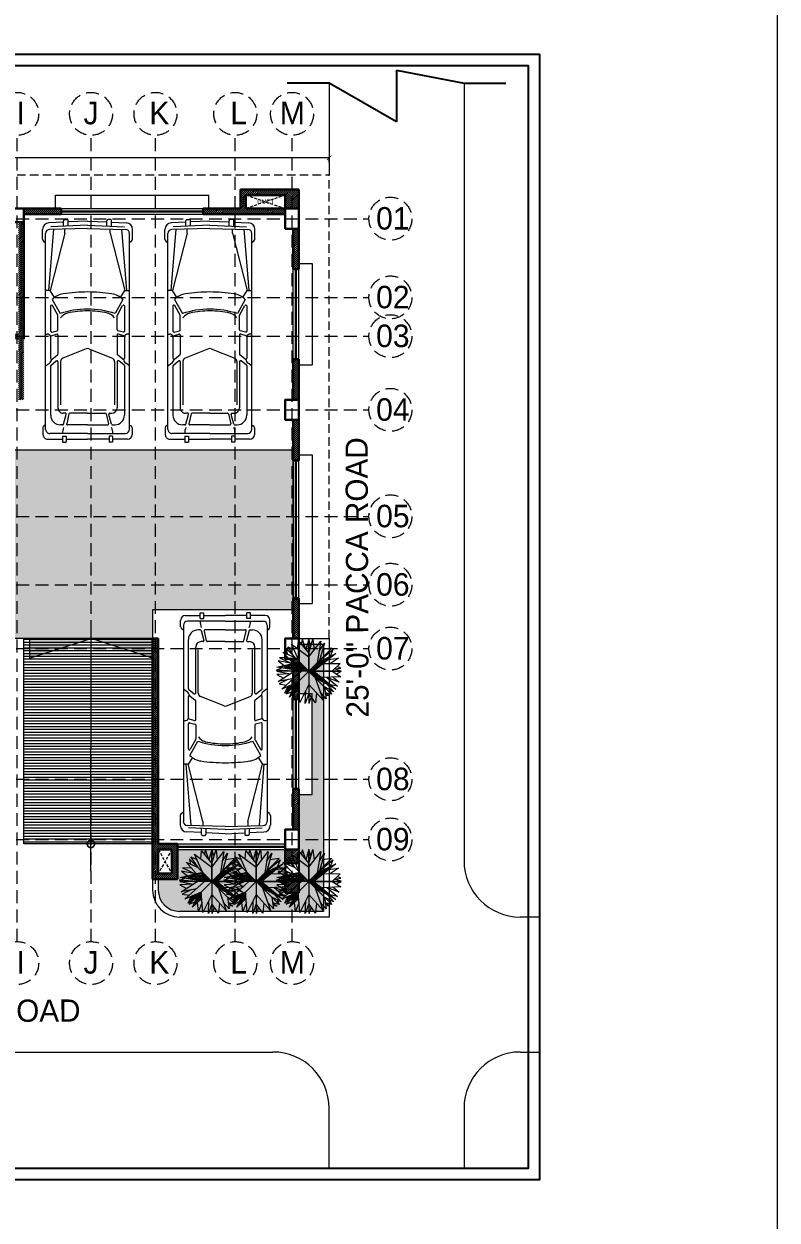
# Model space of a CAD drawing. Header units: inches. Extents: x 23587 to 406221, y -226199 to -75910.
# Drawn here: x 390651 to 391322, y -213408 to -212345 of the extents above; entities that cross this region are included whole.
import ezdxf

# ---------------------------------------------------------------- set-up
doc = ezdxf.new("R2010")
doc.units = ezdxf.units.IN
doc.header["$LTSCALE"] = 25.4
doc.header["$MEASUREMENT"] = 0
doc.header["$PDMODE"] = 34
doc.linetypes.add('DASHED', pattern=[0.75, 0.5, -0.25])
for name, color, linetype, lineweight in [('COLOUM', 1, 'Continuous', 40), ('Fresh air fan', 250, 'Continuous', 0), ('sill', 252, 'Continuous', 13), ('Text.', 7, 'Continuous', 13), ('wall', 7, 'Continuous', 30)]:
    doc.layers.add(name, color=color, linetype=linetype, lineweight=lineweight)
doc.styles.add('2', font='ARIALN.TTF')
doc.styles.add('ATTR', font='romans.shx', dxfattribs={"width": 0.8, "height": 0.7})
doc.styles.add('style3', font='TCCM____.TTF')
doc.styles.add('Swis 721 LrCn BT', font='swisscl.ttf')
doc.dimstyles.new('WORKING DIM_01', dxfattribs={"dimtxt": 7, "dimasz": 4, "dimexe": 0.03, "dimexo": 0.0125, "dimgap": 0.0125, "dimtad": 0, "dimdec": 0, "dimzin": 0, "dimdsep": 46, "dimlunit": 4, "dimtxsty": 'Swis 721 LrCn BT', "dimblk": 'ARCHTICK', "dimcen": 0.135, "dimdle": 0.03, "dimclrd": 256, "dimclre": 256, "dimclrt": 256, "dimadec": 0, "dimazin": 0, "dimtfac": 1, "dimtdec": 0, "dimtofl": 0, "dimtmove": 2, "dimatfit": 3, "dimldrblk": 'ARCHTICK', "dimfxl": 0, "dimtolj": 1, "dimtzin": 0, "dimlwd": -1, "dimlwe": -1, "dimarcsym": 0})
pattern_1 = [(45, (384971.2853, -207344.2327), (-0.88388348, 0.88388348), [])]

# ---------------------------------------------------------------- blocks, each defined once
blk = doc.blocks.new('_ArchTick')
at = {"color": 0, "linetype": 'ByBlock', "const_width": 0.15}
blk.add_lwpolyline([(-0.5, -0.5), (0.5, 0.5)], dxfattribs=at)
blk = doc.blocks.new('*D68')
at = {"layer": 'Defpoints', "color": 0, "lineweight": 13, "ltscale": 0.09, "transparency": 16777216}
for p in [(390923, -212463.6), (390131, -212478.7), (390923, -212478.7)]:
    blk.add_point(p, dxfattribs=at)
at = {"layer": 'Fresh air fan', "linetype": 'Continuous', "ltscale": 0.09, "transparency": 16777216}
for p, q in [((390130.9, -212463.6), (390519.1, -212463.6)), ((390131, -212467.6), (390131, -212463.6)), ((390923, -212463.6), (390534.8, -212463.6)), ((390923, -212467.6), (390923, -212463.6))]:
    blk.add_line(p, q, dxfattribs=at)
at = {"layer": 'Fresh air fan', "ltscale": 0.09, "transparency": 16777216, "xscale": 4, "yscale": 4, "zscale": 4, "rotation": 180}
blk.add_blockref('_ArchTick', (390131, -212463.6), dxfattribs=at)
at = {"layer": 'Fresh air fan', "ltscale": 0.09, "transparency": 16777216, "xscale": 4, "yscale": 4, "zscale": 4}
blk.add_blockref('_ArchTick', (390923, -212463.6), dxfattribs=at)
at = {"layer": 'Fresh air fan', "lineweight": 9, "ltscale": 0.09, "transparency": 16777216, "insert": (390527, -212463.6), "char_height": 12, "attachment_point": 5, "style": 'Swis 721 LrCn BT'}
blk.add_mtext("\\A1;66'", dxfattribs=at)
blk = doc.blocks.new('ghdfghdfg')
at = {"color": 251, "linetype": 'Continuous', "lineweight": 5, "true_color": 0x636466}
for p, q in [((618.4, -8147), (612.3, -8147)), ((786.2, -8146.6), (794.8, -8146.6)), ((608.2, -8151.1), (608.2, -8164.4)), ((613.4, -8186.7), (613.4, -8153)), ((617, -8149.4), (791.3, -8149.4)), ((621.2, -8149.4), (620.3, -8148)), ((673.5, -8153.8), (629.7, -8153.8)), ((673.6, -8149.4), (675.8, -8152.7)), ((674.1, -8154.2), (677.9, -8158.9)), ((679.6, -8155.2), (683.4, -8160)), ((699.2, -8153.8), (680.3, -8153.8)), ((700.1, -8154.4), (701.7, -8159.2)), ((701.7, -8149.4), (701.8, -8150.7)), ((703.6, -8154.9), (704.8, -8159.7)), ((726.8, -8153.8), (704.5, -8153.8)), ((718.7, -8160.2), (727.2, -8155.5)), ((732.6, -8155.2), (720, -8162.2)), ((734.4, -8157.4), (740.5, -8153.5)), ((740.5, -8153.5), (740.5, -8149.4)), ((795, -8156.4), (740.5, -8152)), ((791.4, -8166.6), (740.5, -8153.5)), ((784.4, -8147.5), (782.9, -8149.4)), ((795.8, -8186.7), (794.9, -8152.9)), ((798.6, -8186.7), (797.1, -8154)), ((801.3, -8165.3), (800.7, -8152.3)), ((611, -8164.4), (605.8, -8164.4)), ((605.8, -8164.4), (605.8, -8167.6)), ((611, -8167.6), (605.8, -8167.6)), ((608.2, -8167.6), (608.2, -8186.7)), ((611, -8164.4), (611, -8167.6)), ((621.1, -8164.5), (621.1, -8162.5)), ((621.7, -8165.3), (630.4, -8167.7)), ((630.8, -8170.1), (622.1, -8168.1)), ((631.5, -8166.9), (631.5, -8165.1)), ((677.2, -8160.3), (636.3, -8160.3)), ((677.4, -8162.6), (638.8, -8162.6)), ((688.6, -8185.5), (680.3, -8164.6)), ((700.9, -8160.3), (684, -8160.3)), ((705.6, -8160.3), (718.3, -8160.3)), ((791.4, -8166.6), (795.2, -8166.6)), ((797.6, -8165.3), (802.6, -8165.3)), ((803.8, -8166.5), (803.8, -8168.2)), ((621.1, -8186.7), (621.1, -8168.9)), ((631.5, -8186.7), (631.5, -8170.9)), ((797.8, -8169.4), (802.6, -8169.4)), ((802.3, -8186.7), (801.5, -8169.4)), ((608.2, -8205.8), (608.2, -8186.7)), ((613.4, -8186.7), (613.4, -8220.4)), ((621.1, -8186.7), (621.1, -8204.5)), ((631.5, -8186.7), (631.5, -8202.5)), ((688.6, -8187.8), (680.3, -8208.8)), ((795.8, -8186.7), (794.9, -8220.5)), ((798.6, -8186.7), (797.1, -8219.4)), ((802.3, -8186.7), (801.5, -8203.9)), ((611, -8205.8), (605.8, -8205.8)), ((605.8, -8209), (605.8, -8205.8)), ((611, -8209), (605.8, -8209)), ((608.2, -8222.3), (608.2, -8209)), ((611, -8209), (611, -8205.8)), ((621.1, -8208.9), (621.1, -8210.9)), ((621.7, -8208.1), (630.4, -8205.7)), ((630.8, -8203.3), (622.1, -8205.3)), ((631.5, -8206.5), (631.5, -8208.2)), ((677.4, -8210.7), (638.8, -8210.7)), ((791.4, -8206.8), (740.5, -8219.8)), ((791.4, -8206.8), (795.2, -8206.8)), ((797.6, -8208), (802.6, -8208)), ((797.8, -8203.9), (802.6, -8203.9)), ((801.3, -8208), (800.7, -8221)), ((803.8, -8206.8), (803.8, -8205.1)), ((673.5, -8219.5), (629.7, -8219.5)), ((677.2, -8213), (636.3, -8213)), ((673.6, -8224), (675.8, -8220.7)), ((674.1, -8219.2), (677.9, -8214.4)), ((679.6, -8218.1), (683.4, -8213.4)), ((699.2, -8219.5), (680.3, -8219.5)), ((700.9, -8213), (684, -8213)), ((700.1, -8218.9), (701.7, -8214.2)), ((703.6, -8218.5), (704.8, -8213.7)), ((726.8, -8219.5), (704.5, -8219.5)), ((705.6, -8213), (718.3, -8213)), ((718.7, -8213.2), (727.2, -8217.9)), ((732.6, -8218.1), (720, -8211.2)), ((734.4, -8216), (740.5, -8219.8)), ((795, -8217), (740.5, -8221.4)), ((740.5, -8219.8), (740.5, -8224)), ((618.4, -8226.4), (612.3, -8226.4)), ((617, -8224), (791.3, -8224)), ((621.2, -8224), (620.3, -8225.3)), ((701.7, -8224), (701.8, -8222.7)), ((784.4, -8225.8), (782.9, -8224)), ((786.2, -8226.7), (794.8, -8226.7))]:
    blk.add_line(p, q, dxfattribs=at)
for centre, radius, start, end in [((612.3, -8151.1), 4.05, 90, 180), ((618.4, -8149.4), 2.36, 34.3067, 90), ((786.2, -8149), 2.33, 90, 141.846), ((794.8, -8152.6), 5.95, 2.6255, 90), ((617, -8153), 3.59, 90, 180), ((629.7, -8162.5), 8.62, 90, 180), ((673.5, -8154.7), 0.862, 38.4536, 90), ((679.4, -8150.3), 4.33, 213.4842, 270.7915), ((680.3, -8154.7), 0.862, 90, 217.9382), ((699.2, -8154.7), 0.862, 19.3434, 90), ((698.2, -8150.8), 3.55, 295.9451, 2.1176), ((704.5, -8154.7), 0.862, 90, 193.5951), ((726.8, -8154.7), 0.862, 299.342, 90), ((720.6, -8167.5), 17.2, 8.5608, 45.7281), ((791.3, -8153), 3.62, 1.4964, 90), ((613.4, -8178.9), 14.6, 68.1455, 90), ((621.9, -8164.5), 0.862, 180, 254.5114), ((621.9, -8168.9), 0.862, 76.9491, 180), ((630.6, -8166.9), 0.862, 254.5114, 360), ((636.3, -8165.1), 4.79, 90, 180), ((677.2, -8159.5), 0.862, 270, 38.4536), ((677.4, -8165.8), 3.15, 21.6451, 90), ((684, -8159.5), 0.862, 217.9382, 270), ((700.9, -8159.5), 0.862, 270, 19.3434), ((705.6, -8159.5), 0.862, 193.5951, 270), ((709.2, -8172), 11.6, 15.3068, 52.9583), ((718.3, -8159.5), 0.862, 270, 299.342), ((646, -8186.7), 77.9, 360, 18.3137), ((593.3, -8186.7), 145.9, 360, 8.5608), ((802.6, -8166.5), 1.21, 360, 90), ((802.6, -8168.2), 1.21, 270, 360), ((630.6, -8170.9), 0.862, 360, 76.9491), ((639.9, -8186.7), 82.5, 360, 12.4355), ((685.7, -8186.7), 3.15, 338.3549, 21.6451), ((646, -8186.7), 77.9, 341.6863, 360), ((639.9, -8186.7), 82.5, 347.5645, 360), ((593.3, -8186.7), 145.9, 351.4392, 360), ((613.4, -8194.5), 14.6, 270, 291.8545), ((621.9, -8204.5), 0.862, 180, 283.0509), ((621.9, -8208.9), 0.862, 105.4886, 180), ((629.7, -8210.9), 8.62, 180, 270), ((630.6, -8206.5), 0.862, 360, 105.4886), ((630.6, -8202.5), 0.862, 283.0509, 360), ((636.3, -8208.2), 4.79, 180, 270), ((677.4, -8207.6), 3.15, 270, 338.3549), ((709.2, -8201.4), 11.6, 307.0417, 344.6932), ((720.6, -8205.8), 17.2, 314.2719, 351.4392), ((802.6, -8205.1), 1.21, 360, 90), ((802.6, -8206.8), 1.21, 270, 360), ((617, -8220.4), 3.59, 180, 270), ((673.5, -8218.7), 0.862, 270, 321.5464), ((679.4, -8223.1), 4.33, 89.2085, 146.5158), ((677.2, -8213.9), 0.862, 321.5464, 90), ((680.3, -8218.7), 0.862, 142.0618, 270), ((684, -8213.9), 0.862, 90, 142.0618), ((699.2, -8218.7), 0.862, 270, 340.6566), ((698.2, -8222.5), 3.55, 357.8824, 64.0549), ((700.9, -8213.9), 0.862, 340.6566, 90), ((704.5, -8218.7), 0.862, 166.4049, 270), ((705.6, -8213.9), 0.862, 90, 166.4049), ((718.3, -8213.9), 0.862, 60.658, 90), ((726.8, -8218.7), 0.862, 270, 60.658), ((791.3, -8220.4), 3.62, 270, 358.5036), ((794.8, -8220.8), 5.95, 270, 357.3745), ((612.3, -8222.3), 4.05, 180, 270), ((618.4, -8224), 2.36, 270, 325.6933), ((786.2, -8224.4), 2.33, 218.154, 270)]:
    blk.add_arc(centre, radius, start, end, dxfattribs=at)
at = {"color": 251, "lineweight": 5, "true_color": 0x636466, "style": 'ATTR', "width": 0.8, "flags": 9}
blk.add_attdef('ESTCODE', (802.3, -8186.7), '', height=0.0415, dxfattribs=at)
blk = doc.blocks.new('SHDFGH')
at = {"layer": 'Fresh air fan', "color": 254, "linetype": 'DASHED', "lineweight": 9, "ltscale": 1.2}
blk.add_line((5191.7, -4745.6), (5191.7, -4028.6), dxfattribs=at)
at = {"layer": 'Fresh air fan', "color": 254, "linetype": 'DASHED', "lineweight": 9, "ltscale": 0.9}
for p, q in [((5242.2, -4745.6), (5242.2, -4028.6)), ((5301.2, -4745.6), (5301.2, -4028.6)), ((5357.4, -4745.6), (5357.4, -4028.6)), ((5417.2, -4745.6), (5417.2, -4028.6)), ((5481.4, -4745.6), (5481.4, -4028.6)), ((5549.2, -4745.6), (5549.2, -4028.6)), ((5609.9, -4745.6), (5609.9, -4028.6)), ((5674.2, -4745.6), (5674.2, -4028.6)), ((5739.9, -4745.6), (5739.9, -4028.6)), ((5797.2, -4745.6), (5797.2, -4028.6)), ((5868.2, -4745.6), (5868.2, -4028.6)), ((5918.7, -4745.6), (5918.7, -4028.6)), ((5107.6, -4102.7), (5987.1, -4102.7)), ((5107.6, -4172.7), (5987.1, -4172.7)), ((5107.6, -4207.2), (5987.1, -4207.2)), ((5107.6, -4272.7), (5987.1, -4272.7)), ((5107.6, -4367.4), (5987.1, -4367.4)), ((5107.6, -4428.2), (5987.1, -4428.2)), ((5107.6, -4485), (5987.1, -4485)), ((5107.6, -4601.2), (5987.1, -4601.2)), ((5107.6, -4654.7), (5987.1, -4654.7))]:
    blk.add_line(p, q, dxfattribs=at)
for centre in [(5191.7, -4009.5), (5242.2, -4009.5), (5301.2, -4009.5), (5357.4, -4009.5), (5417.2, -4009.5), (5481.4, -4009.5), (5549.2, -4009.5), (5609.9, -4009.5), (5674.2, -4009.5), (5739.9, -4009.5), (5797.2, -4009.5), (5868.2, -4009.5), (5918.7, -4009.5), (5088.4, -4102.7), (6006.2, -4102.7), (5088.4, -4172.7), (6006.2, -4172.7), (5088.4, -4207.2), (6006.2, -4207.2), (5088.4, -4272.7), (6006.2, -4272.7), (5088.4, -4367.4), (6006.2, -4367.4), (5088.4, -4428.2), (6006.2, -4428.2), (5088.4, -4485), (6006.2, -4485), (5088.4, -4601.2), (6006.2, -4601.2), (5088.4, -4654.7), (6006.2, -4654.7), (5191.7, -4764.6), (5242.2, -4764.6), (5301.2, -4764.6), (5357.4, -4764.6), (5417.2, -4764.6), (5481.4, -4764.6), (5549.2, -4764.6), (5609.9, -4764.6), (5674.2, -4764.6), (5739.9, -4764.6), (5797.2, -4764.6), (5868.2, -4764.6), (5918.7, -4764.6)]:
    blk.add_circle(centre, 19.1, dxfattribs=at)
at = {"layer": 'Fresh air fan', "color": 250, "lineweight": 25, "ltscale": 0.09, "char_height": 20, "attachment_point": 1, "style": '2'}
for s, width, insert in [('{\\fCentury Gothic|b0|i0|c0|p34;A}', 20, (5182.5, -3998.3)), ('{\\fCentury Gothic|b0|i0|c0|p34;B}', 20, (5238.1, -3998.8)), ('{\\fCentury Gothic|b0|i0|c0|p34;C}', 20, (5292, -3998.8)), ('{\\fCentury Gothic|b0|i0|c0|p34;D}', 20, (5351.5, -3998.8)), ('{\\fCentury Gothic|b0|i0|c0|p34;E}', 20, (5411.2, -3998.8)), ('{\\fCentury Gothic|b0|i0|c0|p34;F}', 20, (5477.3, -3998.8)), ('{\\fCentury Gothic|b0|i0|c0|p34;G}', 20, (5537.7, -3998.8)), ('{\\fCentury Gothic|b0|i0|c0|p34;H}', 20, (5602.8, -3998.8)), ('{\\fCentury Gothic|b0|i0|c0|p34;I}', 20, (5673.5, -3998.8)), ('{\\fCentury Gothic|b0|i0|c0|p34;J}', 20, (5733.2, -3998.8)), ('{\\fCentury Gothic|b0|i0|c0|p34;K}', 20, (5791.7, -3998.8)), ('{\\fCentury Gothic|b0|i0|c0|p34;L}', 20, (5863.8, -3998.8)), ('{\\fCentury Gothic|b0|i0|c0|p34;M}', 20, (5907.8, -3998.8)), ('{\\fCentury Gothic|b0|i0|c0|p34;01}', 20, (5075.8, -4092.4)), ('{\\fCentury Gothic|b0|i0|c0|p34;01}', 20, (5993.5, -4092.4)), ('{\\fCentury Gothic|b0|i0|c0|p34;02}', 25.183, (5993.5, -4162.4)), ('{\\fCentury Gothic|b0|i0|c0|p34;03}', 25.488, (5993.5, -4196.9)), ('{\\fCentury Gothic|b0|i0|c0|p34;04}', 20, (5993.5, -4262.4)), ('{\\fCentury Gothic|b0|i0|c0|p34;05}', 20, (5993.5, -4357.1)), ('{\\fCentury Gothic|b0|i0|c0|p34;06}', 20, (5993.5, -4417.9)), ('{\\fCentury Gothic|b0|i0|c0|p34;07}', 26.708, (5993.5, -4474.7)), ('{\\fCentury Gothic|b0|i0|c0|p34;08}', 20, (5993.5, -4590.9)), ('{\\fCentury Gothic|b0|i0|c0|p34;09}', 20, (5993.5, -4644.4)), ('{\\fCentury Gothic|b0|i0|c0|p34;A}', 20, (5182.5, -4753.4)), ('{\\fCentury Gothic|b0|i0|c0|p34;B}', 20, (5238.1, -4754)), ('{\\fCentury Gothic|b0|i0|c0|p34;C}', 20, (5292, -4754)), ('{\\fCentury Gothic|b0|i0|c0|p34;D}', 20, (5351.5, -4754)), ('{\\fCentury Gothic|b0|i0|c0|p34;E}', 20, (5411.2, -4754)), ('{\\fCentury Gothic|b0|i0|c0|p34;F}', 20, (5477.3, -4754)), ('{\\fCentury Gothic|b0|i0|c0|p34;G}', 20, (5537.7, -4754)), ('{\\fCentury Gothic|b0|i0|c0|p34;H}', 20, (5602.8, -4754)), ('{\\fCentury Gothic|b0|i0|c0|p34;I}', 20, (5673.5, -4754)), ('{\\fCentury Gothic|b0|i0|c0|p34;J}', 20, (5733.2, -4754)), ('{\\fCentury Gothic|b0|i0|c0|p34;K}', 20, (5791.7, -4754)), ('{\\fCentury Gothic|b0|i0|c0|p34;L}', 20, (5863.8, -4754)), ('{\\fCentury Gothic|b0|i0|c0|p34;M}', 20, (5907.8, -4754))]:
    blk.add_mtext_dynamic_manual_height_columns(s, width=width, gutter_width=0.5, heights=[0], dxfattribs=dict(at, insert=insert))
at = {"layer": 'Fresh air fan', "color": 254, "lineweight": 25, "ltscale": 0.09, "char_height": 20, "attachment_point": 1, "style": '2'}
for s, width, insert in [('{\\fCentury Gothic|b0|i0|c0|p34;02}', 25.183, (5075.8, -4162.4)), ('{\\fCentury Gothic|b0|i0|c0|p34;03}', 25.488, (5075.8, -4196.9)), ('{\\fCentury Gothic|b0|i0|c0|p34;04}', 20, (5075.8, -4262.4)), ('{\\fCentury Gothic|b0|i0|c0|p34;05}', 20, (5075.8, -4357.1)), ('{\\fCentury Gothic|b0|i0|c0|p34;06}', 20, (5075.8, -4417.9)), ('{\\fCentury Gothic|b0|i0|c0|p34;07}', 26.708, (5075.8, -4474.7)), ('{\\fCentury Gothic|b0|i0|c0|p34;08}', 20, (5075.8, -4590.9)), ('{\\fCentury Gothic|b0|i0|c0|p34;09}', 20, (5075.8, -4644.4))]:
    blk.add_mtext_dynamic_manual_height_columns(s, width=width, gutter_width=0.5, heights=[0], dxfattribs=dict(at, insert=insert))
blk = doc.blocks.new('DSFGHSDFGHSDF')
at = {"lineweight": 0}
blk.add_hatch(color=92, dxfattribs=at).paths.add_polyline_path([(3231.4, -10912.8), (3176.3, -10939.7), (3151, -10965.1), (3151.2, -10965.3), (3166.4, -10965.3)])
h = blk.add_hatch(color=92, dxfattribs=at)
h.paths.add_polyline_path([(3123.1, -10937.2), (3056.1, -10953), (3129.4, -10965.3), (3150.7, -10965.3), (3151, -10965.1), (3150.5, -10964.6)])
h.paths.add_polyline_path([(3146, -10963.4), (3146.3, -10964.7), (3131, -10963.8), (3067.1, -10953), (3122.4, -10939.6)], flags=16)
h.paths.add_polyline_path([(3146.3, -10964.7), (3139.5, -10963.6), (3129.2, -10962.6), (3079.2, -10952.4), (3122.8, -10942)], flags=16)
h.paths.add_polyline_path([(3139.5, -10963.6), (3136.4, -10961.5), (3090.1, -10952.5), (3123.8, -10945.2)], flags=0)
h = blk.add_hatch(color=92, dxfattribs=at)
h.paths.add_polyline_path([(3121, -11015.4), (3119.5, -10996.5), (3109.5, -11006.5), (3093.4, -11041.8)])
h.paths.add_polyline_path([(3119.4, -11013.7), (3119.5, -10999.2), (3111.1, -11008.1), (3111.5, -11008.7), (3098.9, -11034.8)], flags=16)
at = {"color": 92, "linetype": 'Continuous', "lineweight": 0}
for p, q in [((3118, -10898.2), (3120.4, -10874.5)), ((3120.4, -10874.5), (3151.2, -10911.6)), ((3132.1, -10871.4), (3128.4, -10884.2)), ((3142.4, -10901), (3132.1, -10871.4)), ((3151.2, -10870.4), (3142.4, -10901)), ((3151, -10965.1), (3151, -10870.4)), ((3151, -10870.4), (3151, -11060.3)), ((3151.2, -10911.6), (3163.4, -10870.2)), ((3157.4, -10890.4), (3151.2, -10870.4)), ((3151.2, -10922.6), (3186.6, -10876.2)), ((3163.4, -10870.2), (3166.7, -10902.3)), ((3186.6, -10876.2), (3176.3, -10939.7)), ((3181.8, -10906), (3197.5, -10881.4)), ((3197.5, -10881.4), (3182.3, -10933.7)), ((3104.2, -10941.7), (3074.3, -10908.1)), ((3074.3, -10908.1), (3109.8, -10923.9)), ((3218.8, -10897.2), (3083.6, -11032.4)), ((3218.5, -11032.6), (3084, -10898.1)), ((3084, -10898.1), (3087.1, -10913.8)), ((3109.8, -10923.9), (3088.8, -10892.5)), ((3088.8, -10892.5), (3106.4, -10900.3)), ((3123.1, -10937.2), (3099.4, -10884.6)), ((3099.4, -10884.6), (3151.3, -10922.6)), ((3151, -10965.1), (3218.8, -10897.2)), ((3231.4, -10912.8), (3166.4, -10965.3)), ((3176.3, -10939.7), (3231.4, -10912.8)), ((3182.3, -10933.7), (3222, -10900.7)), ((3219.1, -10896.9), (3191.9, -10900.8)), ((3222, -10900.7), (3214, -10921.3)), ((3055.4, -10961.6), (3069.8, -10955.3)), ((3056.1, -10953), (3123.1, -10937.2)), ((3129.4, -10965.3), (3056.1, -10953)), ((3101.4, -10942.3), (3060.4, -10934.6)), ((3060.4, -10934.6), (3077.6, -10947.9)), ((3089.9, -10925.6), (3064.2, -10924.9)), ((3064.2, -10924.9), (3101.4, -10942.3)), ((3122.4, -10939.6), (3067.1, -10953)), ((3067.1, -10953), (3131, -10963.8)), ((3122.8, -10942), (3079.2, -10952.4)), ((3079.2, -10952.4), (3129.2, -10962.6)), ((3123.8, -10945.2), (3090.1, -10952.5)), ((3090.1, -10952.5), (3136.4, -10961.5)), ((3123.8, -10948.1), (3101.1, -10952)), ((3101.1, -10952), (3132.4, -10959)), ((3123.9, -10950.5), (3111.1, -10952.4)), ((3111.1, -10952.4), (3128, -10956)), ((3124.2, -10952.4), (3120.4, -10953.5)), ((3146, -10963.4), (3122.4, -10939.6)), ((3146.3, -10964.7), (3122.8, -10942)), ((3139.5, -10963.6), (3123.8, -10945.2)), ((3136.4, -10961.5), (3123.8, -10948.1)), ((3132.4, -10959), (3123.9, -10950.5)), ((3128, -10956), (3124.2, -10952.4)), ((3155.4, -10964), (3179.3, -10939.2)), ((3156.9, -10964.3), (3180.4, -10941.4)), ((3160.9, -10963), (3180.7, -10942.6)), ((3196.8, -10935.4), (3164, -10962.8)), ((3164, -10962.8), (3181, -10943.8)), ((3217.5, -10921.8), (3165, -10964.5)), ((3209.3, -10927.6), (3165, -10963.2)), ((3188.5, -10940.9), (3172.5, -10955.1)), ((3172.5, -10955.1), (3180.3, -10944.8)), ((3179.3, -10939.2), (3217.5, -10921.8)), ((3180.4, -10941.4), (3209.3, -10927.6)), ((3180.7, -10942.6), (3196.8, -10935.4)), ((3181, -10943.8), (3188.5, -10940.9)), ((3195.2, -10942), (3244.2, -10942.1)), ((3209.7, -10930.2), (3238.7, -10926.2)), ((3238.7, -10926.2), (3215.2, -10942)), ((3244.2, -10942.1), (3220, -10965.3)), ((3246.5, -10955.6), (3235.2, -10950.8)), ((3107.8, -10965.3), (3055.4, -10961.6)), ((3095.6, -10973), (3055.8, -10974.9)), ((3055.8, -10974.9), (3075.7, -10985.7)), ((3246.8, -10965.3), (3055.9, -10965.3)), ((3069.4, -10962.6), (3056.4, -10965.3)), ((3056.4, -10965.3), (3095.6, -10973)), ((3060.2, -10995.5), (3107.8, -10965.3)), ((3105.6, -10986.9), (3060.2, -10995.5)), ((3089.3, -10990), (3062.9, -11002.7)), ((3071.1, -11018), (3129.4, -10965.3)), ((3129.2, -10962.6), (3139.5, -10963.6)), ((3131, -10963.8), (3146.3, -10964.7)), ((3151.2, -10965.3), (3150.5, -10964.6)), ((3151.2, -10965.3), (3151, -10965.1)), ((3151.2, -10965.3), (3246.8, -10965.3)), ((3153.8, -10966.3), (3172.2, -10983.6)), ((3155.4, -10964), (3156.9, -10964.3)), ((3165.8, -10966.4), (3156.2, -10966.7)), ((3156.2, -10966.7), (3172.5, -10983)), ((3165, -10964.5), (3156.9, -10964.3)), ((3165.8, -10967.9), (3160.7, -10968.1)), ((3160.7, -10968.1), (3173.7, -10982.3)), ((3165, -10963.2), (3160.9, -10963)), ((3166.7, -10969.2), (3163.3, -10970)), ((3163.3, -10970), (3174.6, -10981.9)), ((3166.4, -10970.7), (3165.3, -10971.6)), ((3165.3, -10971.6), (3176.1, -10981.4)), ((3221.2, -11011.4), (3165.8, -10966.4)), ((3209, -11003.2), (3165.8, -10967.9)), ((3166.4, -10965.3), (3230.9, -11018.4)), ((3184.4, -10986.3), (3166.4, -10970.7)), ((3194.8, -10993.7), (3166.7, -10969.2)), ((3230.9, -11018.4), (3170.1, -10984.2)), ((3170.1, -10984.2), (3193.5, -11051.3)), ((3172.2, -10983.6), (3221.2, -11011.4)), ((3172.5, -10983), (3209, -11003.2)), ((3173.7, -10982.3), (3194.8, -10993.7)), ((3174.6, -10981.9), (3184.4, -10986.3)), ((3245.7, -10981.3), (3189, -10983.9)), ((3241.5, -10997.3), (3204.8, -10983.2)), ((3204.8, -10983.2), (3236.3, -11009.3)), ((3220, -10965.3), (3245.7, -10981.3)), ((3223.6, -10982.3), (3241.5, -10997.3)), ((3227.5, -10958), (3246.5, -10955.6)), ((3247, -10964.7), (3227.5, -10958)), ((3247, -10965.9), (3233.7, -10972.3)), ((3062.9, -11002.7), (3084.2, -11006.2)), ((3119.5, -10996.5), (3071.1, -11018)), ((3109.5, -11006.5), (3080.3, -11029.8)), ((3080.3, -11029.8), (3089.2, -11010)), ((3083.5, -11032.5), (3100.7, -11025.9)), ((3084.3, -11025), (3110.4, -11002.2)), ((3086.6, -11020.9), (3102.8, -11007.2)), ((3090, -11012.4), (3086.6, -11020.9)), ((3110.4, -11002.2), (3090, -11012.4)), ((3102.8, -11007.2), (3091, -11014.6)), ((3093.4, -11041.8), (3109.5, -11006.5)), ((3121, -11015.4), (3093.4, -11041.8)), ((3098.9, -11034.8), (3111.5, -11008.7)), ((3119.4, -11013.7), (3098.9, -11034.8)), ((3104.7, -11025.8), (3111.7, -11010.3)), ((3118.4, -11012.9), (3104.7, -11025.8)), ((3116.4, -11012), (3108.5, -11020.8)), ((3108.5, -11020.8), (3111.3, -11012.9)), ((3110.9, -11014.8), (3108.5, -11020.8)), ((3114, -11012), (3110.9, -11014.8)), ((3111.1, -11008.1), (3119.5, -10999.2)), ((3111.1, -11008.1), (3111.5, -11008.7)), ((3111.3, -11012.9), (3114.1, -11010.7)), ((3111.5, -11008.7), (3117.1, -11004.5)), ((3111.7, -11010.3), (3115, -11008)), ((3114.1, -11010.7), (3114, -11012)), ((3115, -11008), (3116.4, -11012)), ((3117.1, -11004.5), (3118.4, -11012.9)), ((3119.5, -10999.2), (3119.4, -11013.7)), ((3124.3, -11057.3), (3119.5, -10996.5)), ((3151, -11004.3), (3124.3, -11057.3)), ((3140.6, -11060.5), (3142, -11022.2)), ((3193.5, -11051.3), (3151, -11004.3)), ((3225.5, -11025.8), (3197.2, -11011.3)), ((3197.2, -11011.3), (3202.1, -11046.5)), ((3205.2, -11003.9), (3225.5, -11025.8)), ((3212.8, -11019.3), (3218.8, -11033.2)), ((3236.3, -11009.3), (3214.3, -11005)), ((3111.1, -11053.2), (3108.3, -11027.6)), ((3122, -11027.5), (3111.1, -11053.2)), ((3151, -11031.4), (3140.6, -11060.5)), ((3158.2, -11041.3), (3150.9, -11061.1)), ((3170.9, -11059.1), (3151, -11031.4)), ((3174, -11029.8), (3170.9, -11059.1)), ((3202.1, -11046.5), (3184.9, -11026.5)), ((3218.8, -11033.2), (3199.6, -11028.8)), ((3199.6, -11028.8), (3213.2, -11038.4)), ((3213.2, -11038.4), (3200.8, -11037.4))]:
    blk.add_line(p, q, dxfattribs=at)
at = {"color": 92, "lineweight": 0}
for p, q in [((3090.1, -10952.5), (3079.2, -10952.4)), ((3123.8, -10945.2), (3122.8, -10942)), ((3136.4, -10961.5), (3139.5, -10963.6)), ((3139.5, -10963.6), (3146.3, -10964.7)), ((3146, -10963.4), (3146.3, -10964.7))]:
    blk.add_line(p, q, dxfattribs=at)

msp = doc.modelspace()

# ---------------------------------------------------------------- hatches: boundary and pattern name
at = {"layer": 'Fresh air fan', "lineweight": 5, "ltscale": 0.09}
h = msp.add_hatch(dxfattribs=at)
h.set_pattern_fill('ANSI31', color=254, scale=10)
h.set_pattern_definition(pattern_1)
h.paths.add_polyline_path([(390896, -212491.7), (390844, -212491.7), (390844, -212508.7), (390811, -212508.7), (390811, -212513.7), (390844, -212513.7), (390884, -212513.7), (390884, -212508.7), (390884, -212508.7), (390849, -212508.7), (390849, -212496.7), (390884, -212496.7), (390884, -212508.7), (390896, -212508.7)])
h = msp.add_hatch(dxfattribs=at)
h.set_pattern_fill('ANSI31', color=254, scale=10)
h.set_pattern_definition(pattern_1)
h.paths.add_polyline_path([(390630.5, -212508.7), (390528.5, -212508.7), (390528.5, -212518.7), (390630.5, -212518.7)])
h.paths.add_polyline_path([(390651.5, -212520.7), (390646.5, -212520.7), (390646.5, -212619.7), (390528.5, -212619.7), (390528.5, -212624.7), (390646.5, -212624.7), (390646.5, -212678.7), (390651.5, -212678.7), (390651.5, -212624.7)])
h.paths.add_polyline_path([(390392.5, -212534.7), (390382.5, -212534.7), (390382.5, -212574.7), (390392.5, -212574.7)])
h.paths.add_polyline_path([(390448.5, -212590.7), (390408.5, -212590.7), (390408.5, -212600.7), (390448.5, -212600.7)])
h.paths.add_polyline_path([(390448.5, -212508.7), (390408.5, -212508.7), (390408.5, -212518.7), (390448.5, -212518.7)])
h = msp.add_hatch(dxfattribs=at)
h.set_pattern_fill('ANSI31', color=254, scale=10)
h.set_pattern_definition(pattern_1)
h.paths.add_polyline_path([(390684.5, -212508.7), (390651.5, -212508.7), (390651.5, -212513.7), (390684.5, -212513.7)])
h = msp.add_hatch(dxfattribs=at)
h.set_pattern_fill('ANSI31', color=254, scale=10)
h.set_pattern_definition(pattern_1)
h.paths.add_polyline_path([(390896, -212526.7), (390891, -212526.7), (390891, -212562.7), (390896, -212562.7)])
h = msp.add_hatch(dxfattribs=at)
h.set_pattern_fill('ANSI31', color=254, scale=10)
h.set_pattern_definition(pattern_1)
h.paths.add_polyline_path([(390896, -212642.7), (390891, -212642.7), (390891, -212678.7), (390896, -212678.7)])
h = msp.add_hatch(dxfattribs=at)
h.set_pattern_fill('ANSI31', color=254, scale=10)
h.set_pattern_definition(pattern_1)
h.paths.add_polyline_path([(390896, -212696.7), (390891, -212696.7), (390891, -212732.7), (390896, -212732.7)])
h = msp.add_hatch(dxfattribs=at)
h.set_pattern_fill('ANGLE', color=254, scale=20)
h.set_pattern_definition([(0, (384971.285, -207344.233), (0, 5.5), [4, -1.5]), (90, (384971.285, -207344.233), (-5.5, 3e-16), [4, -1.5])])
h.paths.add_polyline_path([(390162, -212723.1), (390891, -212723.1), (390891, -212779.7), (390891, -212802.7), (390891, -212865.6), (390766, -212865.6), (390766, -212891), (390382.5, -212891), (390382.5, -212865.6), (390162, -212865.6)])
h = msp.add_hatch(dxfattribs=at)
h.set_pattern_fill('ANSI31', color=254, scale=10)
h.set_pattern_definition(pattern_1)
h.paths.add_polyline_path([(390896, -212855), (390891, -212855), (390891, -212891), (390896, -212891)])
at = {"layer": 'Fresh air fan', "lineweight": 9, "ltscale": 0.09, "true_color": 0x636466}
h = msp.add_hatch(dxfattribs=at)
h.set_pattern_fill('ANSI31', color=251, scale=20, angle=135)
h.set_pattern_definition([(180, (384971.2853, -207344.2327), (-4e-16, -2.5), [])])
h.paths.add_polyline_path([(390651.5, -212891), (390766, -212891), (390766, -213073.7), (390651.5, -213073.7)])
at = {"layer": 'Fresh air fan', "lineweight": 13, "ltscale": 0.09}
h = msp.add_hatch(color=30, dxfattribs=at)
h.dxf.hatch_style = 1
h.paths.add_polyline_path([(390711.2, -212891), (390656.5, -212891), (390656.5, -212908.4)])
h = msp.add_hatch(color=30, dxfattribs=at)
h.dxf.hatch_style = 1
h.paths.add_polyline_path([(390711.2, -212891), (390766, -212891), (390766, -212908.4)])
at = {"layer": 'Fresh air fan', "lineweight": 5, "ltscale": 0.09}
h = msp.add_hatch(dxfattribs=at)
h.set_pattern_fill('ANSI31', color=254, scale=10)
h.set_pattern_definition(pattern_1)
h.paths.add_polyline_path([(390771, -212891), (390766, -212891), (390766, -213073.7), (390766, -213105.1), (390788, -213105.1), (390788, -213073.7), (390771, -213073.7)])
h.paths.add_polyline_path([(390771, -213078.7), (390783, -213078.7), (390783, -213100.1), (390771, -213100.1)], flags=16)
h = msp.add_hatch(dxfattribs=at)
h.set_pattern_fill('AR-SAND', color=72, scale=0.75)
h.set_pattern_definition([(37.5, (387455.4772, -204766.6053), (-0.04724502, 1.44511783), [0, -1.14, 0, -1.275, 0, -1.21875]), (7.5, (387455.4772, -204766.6053), (1.32733253, 2.11660955), [0, -0.615, 0, -1.0275, 0, -0.39375]), (327.5, (387454.5547, -204766.6053), (2.3356064, 0.00424429), [0, -0.375, 0, -1.35, 0, -1.7625]), (317.5, (387454.5547, -204766.6053), (2.25459495, 0.65825667), [0, -0.1875, 0, -0.885, 0, -1.0125])])
h.paths.add_polyline_path([(390918, -212896), (390896, -212896), (390896, -212909), (390896, -212940), (390908, -212940), (390908, -213029.7), (390896, -213029.7), (390896, -213060.7), (390896, -213078.7), (390896, -213090.7), (390896, -213117.1), (390884, -213117.1), (390884, -213105.1), (390884, -213078.7), (390788, -213078.7), (390788, -213105.1), (390771, -213105.1), (390771, -213114.7, 0.414214), (390790, -213133.7), (390918, -213133.7)])
h = msp.add_hatch(dxfattribs=at)
h.set_pattern_fill('ANSI31', color=254, scale=10)
h.set_pattern_definition(pattern_1)
h.paths.add_polyline_path([(390896, -212909), (390891, -212909), (390891, -212945), (390896, -212945)])
h = msp.add_hatch(dxfattribs=at)
h.set_pattern_fill('ANSI31', color=254, scale=10)
h.set_pattern_definition(pattern_1)
h.paths.add_polyline_path([(390896, -213024.7), (390891, -213024.7), (390891, -213060.7), (390896, -213060.7)])
h = msp.add_hatch(dxfattribs=at)
h.set_pattern_fill('ANSI31', color=254, scale=10)
h.set_pattern_definition(pattern_1)
h.paths.add_polyline_path([(390896, -213105.1), (390884, -213105.1), (390884, -213117.1), (390896, -213117.1)])
h.paths.add_polyline_path([(390896, -213078.7), (390884, -213078.7), (390884, -213090.7), (390896, -213090.7)])

# ---------------------------------------------------------------- linework, layer by layer
at = {"layer": 'COLOUM', "lineweight": 30}
for points in [[(390630.5, -212520.7), (390630.5, -212508.7), (390651.5, -212508.7), (390651.5, -212520.7)], [(390896, -212526.7), (390884, -212526.7), (390884, -212508.7), (390896, -212508.7)], [(390896, -212696.7), (390884, -212696.7), (390884, -212678.7), (390896, -212678.7)], [(390896, -212909), (390884, -212909), (390884, -212891), (390896, -212891)], [(390896, -213078.7), (390884, -213078.7), (390884, -213060.7), (390896, -213060.7)]]:
    msp.add_lwpolyline(points, close=True, dxfattribs=at)
at = {"layer": 'Fresh air fan', "color": 8, "lineweight": 25, "ltscale": 0.09}
for p, q in [((390983, -212385.7), (390983, -212431.7)), ((390983, -212385.7), (391043, -212397.1)), ((390923, -212397.1), (390885.8, -212397.1)), ((390983, -212431.7), (390923, -212397.1)), ((391043, -212397.1), (391080.1, -212397.1))]:
    msp.add_line(p, q, dxfattribs=at)
at = {"layer": 'Fresh air fan', "color": 140, "linetype": 'DASHED', "lineweight": 5, "ltscale": 0.6}
for p in [(390131, -212478.7), (390923, -212891)]:
    msp.add_line(p, (390923, -212478.7), dxfattribs=at)
at = {"layer": 'Fresh air fan', "color": 6, "lineweight": 13, "ltscale": 0.09}
for p, q in [((390679.5, -212508.7), (390679.5, -212496.7)), ((390679.5, -212496.7), (390816, -212496.7)), ((390816, -212508.7), (390816, -212496.7)), ((390896, -212557.7), (390908, -212557.7)), ((390908, -212557.7), (390908, -212647.7)), ((390896, -212647.7), (390908, -212647.7)), ((390896, -212727.7), (390908, -212727.7)), ((390908, -212727.7), (390908, -212860)), ((390896, -212860), (390908, -212860)), ((390896, -212940), (390908, -212940)), ((390908, -213029.7), (390908, -212940)), ((390896, -213029.7), (390908, -213029.7))]:
    msp.add_line(p, q, dxfattribs=at)
at = {"layer": 'Fresh air fan', "color": 250, "lineweight": 13, "ltscale": 0.09}
for p, q in [((390651.5, -212508.7), (390844, -212508.7)), ((390684.5, -212510.7), (390811, -212510.7)), ((390651.5, -212513.7), (390844, -212513.7)), ((390684.5, -212511.7), (390811, -212511.7)), ((390891, -212642.7), (390891, -212562.7)), ((390896, -212562.7), (390891, -212562.7)), ((390893, -212642.7), (390893, -212562.7)), ((390893, -212642.7), (390893, -212562.7)), ((390894, -212642.7), (390894, -212562.7)), ((390896, -212642.7), (390896, -212562.7)), ((390891, -212642.7), (390896, -212642.7)), ((390891, -212779.7), (390891, -212732.7)), ((390891, -212732.7), (390896, -212732.7)), ((390893, -212802.7), (390893, -212732.7)), ((390894, -212802.7), (390894, -212732.7)), ((390896, -212855), (390896, -212732.7)), ((390891, -212779.7), (390891, -212802.7)), ((390891, -212855), (390891, -212802.7)), ((390893, -212855), (390893, -212802.7)), ((390894, -212855), (390894, -212802.7)), ((390891, -212855), (390896, -212855)), ((390896, -212891), (390923, -212891)), ((390923, -212891), (390923, -213138.7)), ((390896, -212896), (390918, -212896)), ((390918, -212896), (390918, -213133.7)), ((390891, -213024.7), (390891, -212945)), ((390893, -213024.7), (390893, -212945)), ((390894, -213024.7), (390894, -212945)), ((390896, -213024.7), (390896, -212945)), ((390788, -213073.7), (390884, -213073.7)), ((390788, -213075.7), (390884, -213075.7)), ((390788, -213076.7), (390884, -213076.7)), ((390788, -213078.7), (390884, -213078.7)), ((390766, -213105.1), (390766, -213114.7)), ((390771, -213105.1), (390771, -213114.7)), ((390918, -213133.7), (390790, -213133.7)), ((390923, -213138.7), (390790, -213138.7))]:
    msp.add_line(p, q, dxfattribs=at)
at = {"layer": 'Fresh air fan', "color": 30, "lineweight": 13, "ltscale": 0.09}
msp.add_line((390711.1, -213097.8), (390711.2, -212878.5), dxfattribs=at)
at = {"layer": 'Fresh air fan', "color": 250, "lineweight": 25, "ltscale": 0.09}
for p, q in [((390884, -213078.7), (390884, -213117.1)), ((390896, -213078.7), (390896, -213117.1)), ((390896, -213105.1), (390884, -213105.1)), ((390896, -213117.1), (390884, -213117.1))]:
    msp.add_line(p, q, dxfattribs=at)
at = {"layer": 'Fresh air fan', "color": 250, "lineweight": 13, "ltscale": 0.09}
for points in [[(389776.2, -211262.5), (391321.5, -211262.5), (391321.5, -215588.7), (389776.2, -215588.7)], [(390651.5, -212891), (390766, -212891), (390766, -213073.7), (390651.5, -213073.7)]]:
    msp.add_lwpolyline(points, close=True, dxfattribs=at)
at = {"layer": 'Fresh air fan', "color": 250, "lineweight": 25, "ltscale": 0.09}
for points in [[(389976.5, -212371.4), (391110.2, -212371.4), (391110.2, -213372.4), (389976.5, -213372.4)], [(389986.5, -212381.4), (391100.2, -212381.4), (391100.2, -213362.4), (389986.5, -213362.4)]]:
    msp.add_lwpolyline(points, close=True, dxfattribs=at)
at = {"layer": 'Fresh air fan', "color": 250, "lineweight": 13, "ltscale": 0.09}
msp.add_lwpolyline([(390162, -212723.1), (390891, -212723.1), (390891, -212779.7), (390891, -212779.7), (390891, -212802.7), (390891, -212802.7), (390891, -212865.6), (390766, -212865.6), (390766, -212891), (390382.5, -212891), (390382.5, -212865.6), (390162, -212865.6), (390162, -212723.1)], dxfattribs=at)
at = {"layer": 'Fresh air fan', "color": 30, "lineweight": 13, "ltscale": 0.09}
for points in [[(390711.2, -212891), (390656.5, -212891), (390656.5, -212908.4), (390711.2, -212891)], [(390711.2, -212891), (390766, -212891), (390766, -212908.4), (390711.2, -212891)]]:
    msp.add_lwpolyline(points, dxfattribs=at)
at = {"layer": 'Fresh air fan', "color": 30, "lineweight": 13, "ltscale": 0.09, "const_width": 1.5}
msp.add_lwpolyline([(390707.8, -213073.7, 1), (390714.3, -213073.7, 1)], format="xyb", close=True, dxfattribs=at)
at = {"layer": 'Fresh air fan', "color": 250, "lineweight": 13, "ltscale": 0.09}
for radius in [24, 19]:
    msp.add_arc((390790, -213114.7), radius, 180, 270, dxfattribs=at)
at = {"layer": 'sill', "linetype": 'DASHED', "lineweight": 13, "ltscale": 0.2}
for p, q in [((390884, -212496.7), (390849, -212508.7)), ((390849, -212496.7), (390884, -212508.7)), ((390783, -213078.7), (390771, -213100.1)), ((390771, -213078.7), (390783, -213100.1))]:
    msp.add_line(p, q, dxfattribs=at)
at = {"layer": 'wall', "linetype": 'Continuous', "lineweight": 0}
for p, q in [((390923, -212397.1), (390923, -212478.7)), ((391043, -212397.1), (391043, -213088.7)), ((391110.2, -213138.7), (391093, -213138.7)), ((389993.1, -213258.7), (390873, -213258.7)), ((391093, -213258.7), (391110.2, -213258.7)), ((390923, -213362.4), (390923, -213308.7)), ((391043, -213308.7), (391043, -213362.4))]:
    msp.add_line(p, q, dxfattribs=at)
at = {"layer": 'wall', "lineweight": 30}
for p, q in [((390844, -212491.7), (390896, -212491.7)), ((390844, -212508.7), (390844, -212491.7)), ((390849, -212508.7), (390849, -212496.7)), ((390849, -212496.7), (390884, -212496.7)), ((390884, -212508.7), (390884, -212496.7)), ((390896, -212508.7), (390896, -212491.7)), ((390651.5, -212508.7), (390651.5, -212624.7)), ((390849, -212508.7), (390884, -212508.7)), ((390844, -212513.7), (390884, -212513.7)), ((390766, -213073.7), (390766, -212891)), ((390766, -212891), (390771, -212891)), ((390771, -213073.7), (390771, -212891)), ((390766, -213105.1), (390766, -213073.7)), ((390788, -213073.7), (390771, -213073.7)), ((390788, -213073.7), (390788, -213105.1)), ((390771, -213078.7), (390771, -213100.1)), ((390783, -213078.7), (390771, -213078.7)), ((390783, -213078.7), (390783, -213100.1)), ((390766, -213105.1), (390788, -213105.1)), ((390771, -213100.1), (390783, -213100.1))]:
    msp.add_line(p, q, dxfattribs=at)
for points in [[(390651.5, -212508.7), (390684.5, -212508.7), (390684.5, -212513.7), (390651.5, -212513.7)], [(390891, -212562.7), (390896, -212562.7), (390896, -212526.7), (390891, -212526.7)], [(390896, -212678.7), (390891, -212678.7), (390891, -212642.7), (390896, -212642.7)], [(390891, -212732.7), (390896, -212732.7), (390896, -212696.7), (390891, -212696.7)], [(390891, -212855), (390896, -212855), (390896, -212891), (390891, -212891)], [(390891, -212945), (390896, -212945), (390896, -212909), (390891, -212909)], [(390891, -213060.7), (390896, -213060.7), (390896, -213024.7), (390891, -213024.7)], [(390884, -213078.7), (390896, -213078.7), (390896, -213090.7), (390884, -213090.7)], [(390884, -213105.1), (390896, -213105.1), (390896, -213117.1), (390884, -213117.1)]]:
    msp.add_lwpolyline(points, close=True, dxfattribs=at)
msp.add_lwpolyline([(390844, -212513.7), (390844, -212513.7), (390811, -212513.7), (390811, -212508.7), (390844, -212508.7)], dxfattribs=at)
at = {"layer": 'wall', "linetype": 'Continuous', "lineweight": 0}
for centre, start, end in [((391093, -213088.7), 180, 270), ((390873, -213308.7), 0, 90), ((391093, -213308.7), 90, 180)]:
    msp.add_arc(centre, 50, start, end, dxfattribs=at)

# ---------------------------------------------------------------- block references
at = {"layer": 'Fresh air fan', "color": 30, "lineweight": 5, "ltscale": 0.09}
msp.add_blockref('SHDFGH', (384971.3, -208415), dxfattribs=at)
at = {"layer": 'Fresh air fan', "color": 250, "lineweight": 9}
for p, rotation in [((382521.4, -213322.1), 89.99999999999999), ((382630.2, -213322.1), 89.99999999999999), ((399017.3, -212262.3), 270)]:
    msp.add_blockref('ghdfghdfg', p, dxfattribs=dict(at, rotation=rotation))
at = {"layer": 'Fresh air fan', "color": 250, "lineweight": 0, "xscale": 0.3, "yscale": 0.3, "zscale": 0.3}
for p in [(389959.6, -209630.6), (389873.4, -209817.5), (389912.8, -209817.5), (389959.6, -209817.5)]:
    msp.add_blockref('DSFGHSDFGHSDF', p, dxfattribs=at)

# ---------------------------------------------------------------- texts
at = {"layer": 'Fresh air fan', "color": 250, "lineweight": 9, "ltscale": 0.09, "insert": (390854.4, -212500.4), "char_height": 4, "attachment_point": 1, "style": '2'}
msp.add_mtext_dynamic_manual_height_columns('{\\fCentury Gothic|b0|i0|c0|p34;   DUCT}', width=55.397, gutter_width=0.5, heights=[0], dxfattribs=at)
at = {"layer": 'Text.', "color": 254, "char_height": 19.744, "width": 1405.404, "attachment_point": 1, "style": 'style3'}
for insert, rotation in [((390938.4, -212961.3), 90.2022), ((390452.6, -213212.8), 0.2022)]:
    msp.add_mtext('{\\C7;25\'-0" PACCA ROAD}', dxfattribs=dict(at, insert=insert, rotation=rotation))

# ---------------------------------------------------------------- dimensions: what is measured, and where the dimension line sits
at = {"layer": 'Fresh air fan', "color": 250, "lineweight": 9, "ltscale": 0.09}
dim = msp.add_linear_dim(base=(390923, -212463.6), p1=(390131, -212478.7), p2=(390923, -212478.7), dimstyle='WORKING DIM_01', override={"dimtxt": 12, "dimfxl": 4, "dimfxlon": 1}, dxfattribs=at)
dim.commit()
dim.dimension.update_dxf_attribs({"geometry": '*D68', "text_midpoint": (390527, -212463.6)})

doc.saveas('drawing.dxf')
